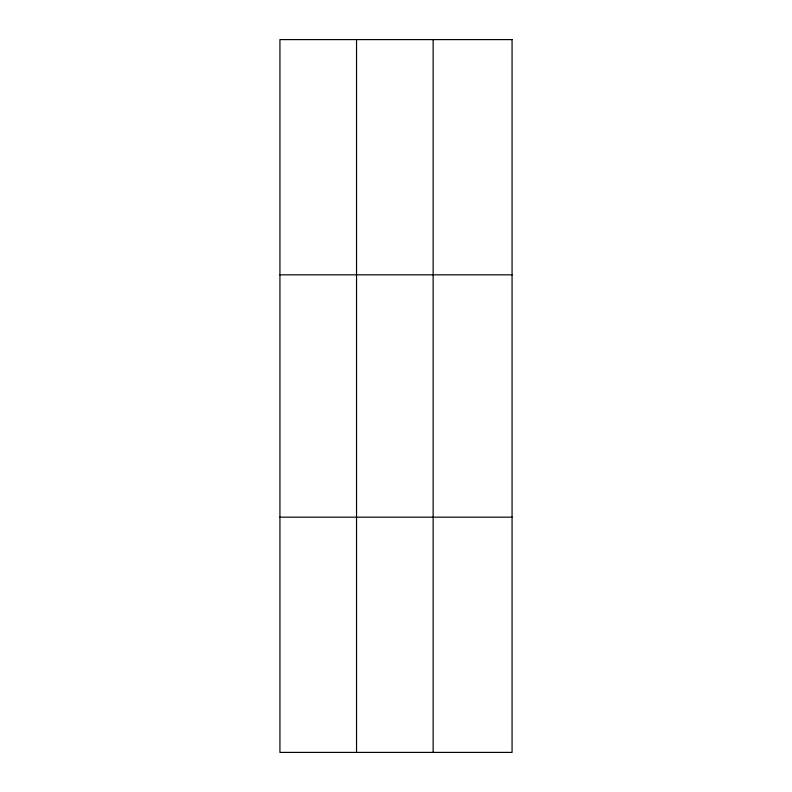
<?xml version="1.0" encoding="UTF-8"?>
<svg xmlns="http://www.w3.org/2000/svg" width="792" height="792" viewBox="0 0 792 792"><rect width="100%" height="100%" fill="white"/><g stroke="black" fill="none" stroke-linecap="round" stroke-linejoin="round"><path stroke-width="1.19" d="M356.539 752.4L356.539 39.6M433.145 752.4L433.145 39.6M279.932 274.824L512.068 274.824M279.932 517.176L512.068 517.176M512.068 39.6L512.068 752.4L279.932 752.4L279.932 39.6L512.068 39.6"/></g></svg>
